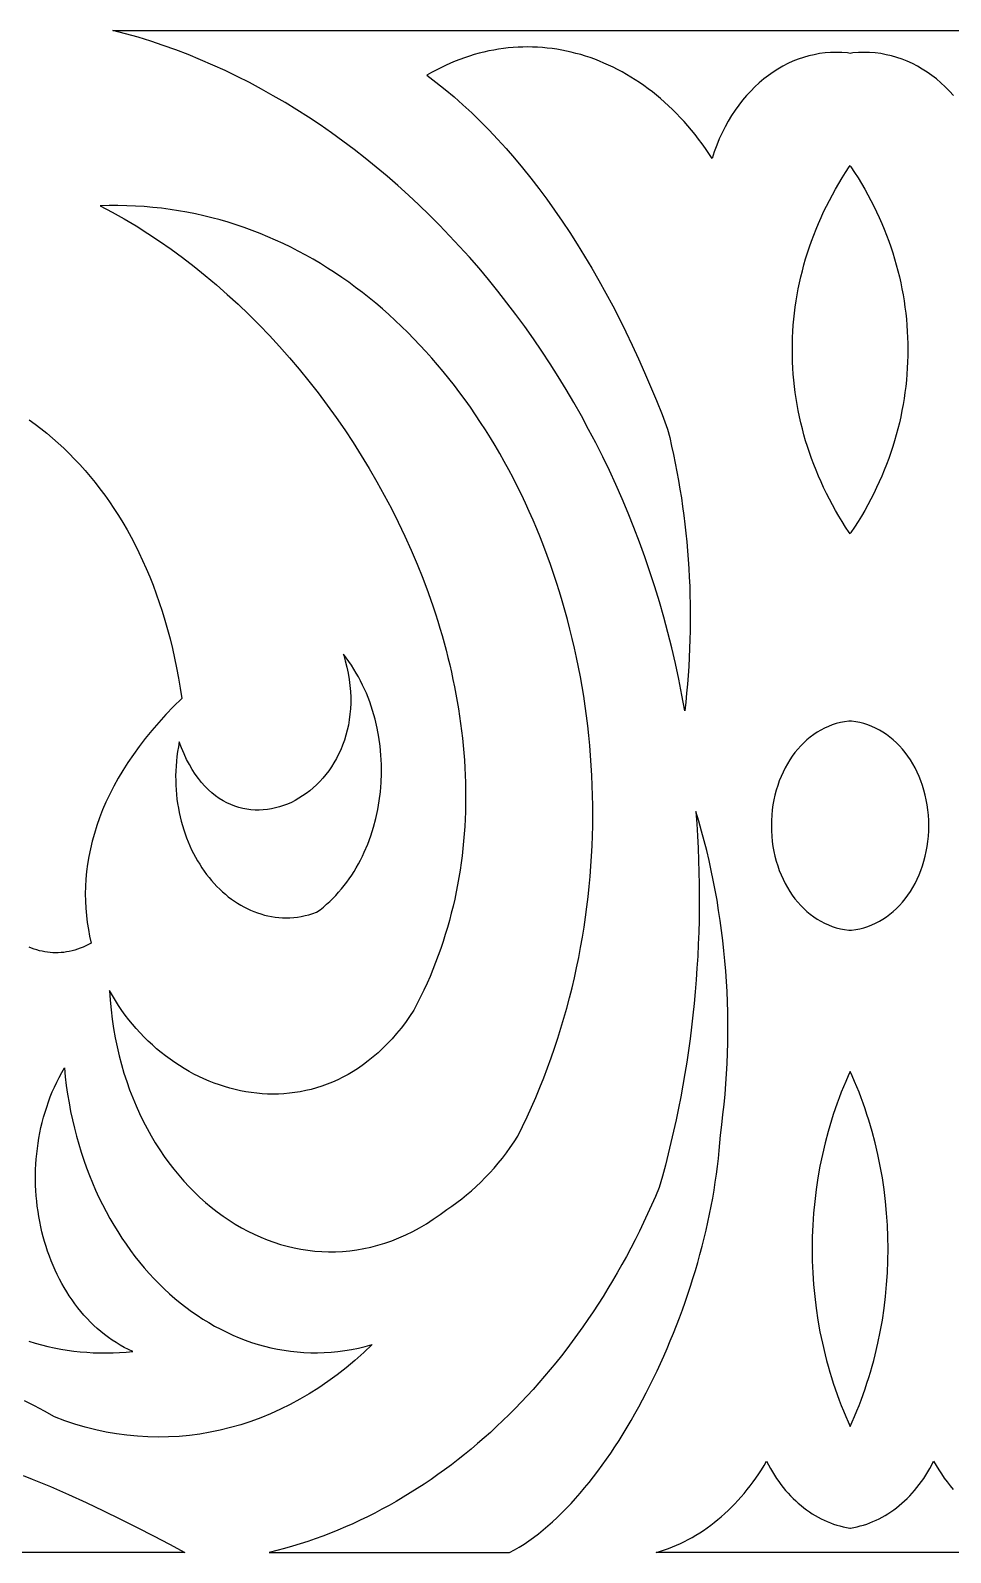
# Model space of a CAD drawing. Extents: x 599 to 929, y 27 to 457.
# Drawn here: x 731.7 to 768.4, y 67.5 to 128.2 of the extents above; entities that cross this region are included whole.
import ezdxf

# ---------------------------------------------------------------- set-up
doc = ezdxf.new("R2010")
doc.units = 0
doc.layers.add('LAYER_1', color=18, linetype='CONTINUOUS')

msp = doc.modelspace()

# ---------------------------------------------------------------- linework, layer by layer
at = {"layer": 'LAYER_1'}
for points in [[(768.528, 125.624), (768.364, 125.802), (768.195, 125.972), (768.02, 126.132), (767.841, 126.284), (767.657, 126.425), (767.469, 126.558), (767.276, 126.68), (767.08, 126.793), (766.879, 126.896), (766.676, 126.989), (766.469, 127.071), (766.259, 127.143), (766.047, 127.204), (765.832, 127.254), (765.615, 127.294), (765.395, 127.322), (765.174, 127.339), (764.952, 127.345), (764.728, 127.339), (764.504, 127.321), (764.393, 127.307), (764.283, 127.321), (764.058, 127.339), (763.835, 127.345), (763.612, 127.339), (763.391, 127.322), (763.172, 127.294), (762.955, 127.254), (762.74, 127.204), (762.528, 127.143), (762.318, 127.071), (762.111, 126.989), (761.907, 126.896), (761.707, 126.793), (761.511, 126.68), (761.318, 126.558), (761.13, 126.425), (760.946, 126.284), (760.766, 126.132), (760.592, 125.972), (760.422, 125.802), (760.259, 125.624), (760.1, 125.436), (759.948, 125.24), (759.801, 125.036), (759.661, 124.823), (759.528, 124.602), (759.401, 124.373), (759.282, 124.137), (759.169, 123.892), (759.065, 123.64), (758.968, 123.381), (758.879, 123.115), (758.749, 123.313), (758.615, 123.508), (758.48, 123.698), (758.341, 123.883), (758.2, 124.065), (758.056, 124.242), (757.91, 124.415), (757.762, 124.583), (757.611, 124.747), (757.458, 124.906), (757.302, 125.061), (757.145, 125.212), (756.985, 125.358), (756.823, 125.499), (756.659, 125.636), (756.494, 125.768), (756.326, 125.896), (756.157, 126.019), (755.986, 126.138), (755.813, 126.252), (755.639, 126.362), (755.463, 126.466), (755.285, 126.567), (755.107, 126.662), (754.926, 126.753), (754.745, 126.839), (754.562, 126.92), (754.378, 126.996), (754.193, 127.068), (754.007, 127.135), (753.82, 127.197), (753.632, 127.255), (753.443, 127.307), (753.253, 127.355), (753.063, 127.397), (752.872, 127.435), (752.68, 127.468), (752.487, 127.496), (752.295, 127.519), (752.101, 127.537), (751.908, 127.55), (751.713, 127.558), (751.519, 127.561), (751.325, 127.559), (751.13, 127.552), (750.935, 127.54), (750.741, 127.522), (750.546, 127.5), (750.351, 127.472), (750.157, 127.44), (749.963, 127.402), (749.769, 127.359), (749.575, 127.311), (749.382, 127.257), (749.189, 127.198), (748.997, 127.134), (748.806, 127.065), (748.615, 126.991), (748.425, 126.911), (748.235, 126.825), (748.047, 126.735), (747.859, 126.639), (747.673, 126.538), (747.487, 126.431), (747.852, 126.156), (748.213, 125.869), (748.572, 125.568), (748.927, 125.255), (749.279, 124.93), (749.627, 124.593), (749.972, 124.244), (750.313, 123.883), (750.65, 123.511), (750.983, 123.128), (751.312, 122.734), (751.637, 122.329), (751.958, 121.913), (752.274, 121.487), (752.586, 121.052), (752.894, 120.606), (753.196, 120.151), (753.494, 119.686), (753.787, 119.212), (754.075, 118.729), (754.358, 118.237), (754.636, 117.737), (754.909, 117.229), (755.176, 116.712), (755.437, 116.187), (755.693, 115.655), (755.943, 115.116), (756.187, 114.569), (756.426, 114.015), (756.658, 113.454), (756.884, 112.887), (757.104, 112.314), (757.186, 111.975), (757.264, 111.634), (757.338, 111.292), (757.409, 110.949), (757.475, 110.604), (757.538, 110.258), (757.597, 109.911), (757.652, 109.564), (757.702, 109.215), (757.749, 108.865), (757.793, 108.514), (757.832, 108.163), (757.867, 107.811), (757.898, 107.458), (757.926, 107.105), (757.949, 106.751), (757.969, 106.396), (757.985, 106.041), (757.996, 105.686), (758.004, 105.331), (758.008, 104.975), (758.008, 104.619), (758.003, 104.263), (757.995, 103.907), (757.983, 103.551), (757.967, 103.195), (757.947, 102.839), (757.923, 102.483), (757.895, 102.128), (757.863, 101.773), (757.827, 101.418), (757.787, 101.064), (757.675, 101.698), (757.552, 102.328), (757.418, 102.954), (757.273, 103.576), (757.119, 104.193), (756.954, 104.806), (756.779, 105.414), (756.594, 106.017), (756.4, 106.616), (756.195, 107.209), (755.982, 107.797), (755.759, 108.38), (755.527, 108.957), (755.286, 109.529), (755.036, 110.095), (754.777, 110.656), (754.51, 111.21), (754.234, 111.759), (753.95, 112.301), (753.658, 112.836), (753.358, 113.366), (753.05, 113.889), (752.735, 114.405), (752.411, 114.914), (752.081, 115.416), (751.743, 115.911), (751.398, 116.399), (751.046, 116.88), (750.687, 117.353), (750.321, 117.819), (749.949, 118.277), (749.57, 118.727), (749.186, 119.169), (748.795, 119.603), (748.398, 120.028), (747.995, 120.446), (747.587, 120.855), (747.173, 121.255), (746.753, 121.646), (746.329, 122.029), (745.899, 122.403), (745.465, 122.767), (745.025, 123.122), (744.581, 123.468), (744.132, 123.805), (743.679, 124.131), (743.222, 124.448), (742.761, 124.755), (742.296, 125.053), (741.827, 125.34), (741.354, 125.616), (740.878, 125.883), (740.398, 126.138), (739.915, 126.383), (739.43, 126.618), (738.941, 126.841), (738.449, 127.054), (737.955, 127.255), (737.459, 127.445), (736.96, 127.623), (736.458, 127.79), (735.955, 127.946), (735.45, 128.089), (734.943, 128.221), (764.393, 128.221), (793.844, 128.221)], [(731.598, 112.684), (731.836, 112.511), (732.071, 112.331), (732.304, 112.145), (732.532, 111.952), (732.758, 111.753), (732.98, 111.548), (733.199, 111.336), (733.414, 111.117), (733.625, 110.893), (733.832, 110.661), (734.036, 110.424), (734.235, 110.18), (734.43, 109.929), (734.621, 109.672), (734.808, 109.409), (734.99, 109.139), (735.168, 108.863), (735.341, 108.58), (735.51, 108.291), (735.673, 107.995), (735.832, 107.692), (735.986, 107.384), (736.135, 107.068), (736.279, 106.747), (736.417, 106.418), (736.55, 106.084), (736.678, 105.742), (736.8, 105.394), (736.916, 105.04), (737.027, 104.679), (737.131, 104.312), (737.23, 103.938), (737.323, 103.557), (737.41, 103.17), (737.49, 102.776), (737.565, 102.376), (737.633, 101.969), (737.694, 101.556), (737.372, 101.239), (737.066, 100.921), (736.775, 100.603), (736.5, 100.285), (736.24, 99.966), (735.994, 99.647), (735.763, 99.328), (735.546, 99.009), (735.344, 98.691), (735.155, 98.373), (734.98, 98.056), (734.818, 97.739), (734.67, 97.423), (734.535, 97.109), (734.412, 96.796), (734.302, 96.484), (734.205, 96.173), (734.12, 95.865), (734.046, 95.558), (733.985, 95.253), (733.935, 94.95), (733.896, 94.649), (733.868, 94.351), (733.851, 94.055), (733.845, 93.762), (733.849, 93.472), (733.863, 93.185), (733.887, 92.901), (733.921, 92.62), (733.965, 92.343), (734.018, 92.069), (734.08, 91.799), (733.971, 91.74), (733.863, 91.685), (733.754, 91.636), (733.645, 91.591), (733.535, 91.552), (733.425, 91.518), (733.315, 91.488), (733.205, 91.463), (733.095, 91.443), (732.985, 91.428), (732.875, 91.418), (732.765, 91.412), (732.656, 91.41), (732.547, 91.414), (732.438, 91.421), (732.33, 91.433), (732.223, 91.449), (732.116, 91.47), (732.01, 91.494), (731.905, 91.523), (731.801, 91.556), (731.697, 91.593), (731.595, 91.634)], [(731.582, 75.903), (731.836, 75.828), (732.091, 75.76), (732.347, 75.698), (732.604, 75.643), (732.862, 75.594), (733.121, 75.552), (733.381, 75.517), (733.641, 75.488), (733.902, 75.466), (734.164, 75.45), (734.426, 75.441), (734.688, 75.439), (734.951, 75.444), (735.214, 75.455), (735.477, 75.474), (735.74, 75.499), (735.568, 75.578), (735.401, 75.663), (735.236, 75.754), (735.075, 75.851), (734.918, 75.953), (734.764, 76.06), (734.613, 76.172), (734.467, 76.29), (734.323, 76.412), (734.184, 76.54), (734.048, 76.671), (733.916, 76.808), (733.788, 76.949), (733.664, 77.094), (733.543, 77.243), (733.427, 77.396), (733.314, 77.553), (733.205, 77.713), (733.1, 77.877), (732.999, 78.045), (732.902, 78.216), (732.81, 78.39), (732.721, 78.567), (732.636, 78.748), (732.556, 78.931), (732.48, 79.116), (732.408, 79.304), (732.34, 79.495), (732.276, 79.687), (732.217, 79.882), (732.163, 80.079), (732.112, 80.278), (732.066, 80.478), (732.025, 80.68), (731.988, 80.883), (731.955, 81.088), (731.927, 81.294), (731.904, 81.501), (731.885, 81.709), (731.871, 81.917), (731.861, 82.127), (731.856, 82.337), (731.856, 82.547), (731.861, 82.757), (731.871, 82.968), (731.885, 83.178), (731.904, 83.389), (731.928, 83.599), (731.957, 83.809), (731.991, 84.018), (732.03, 84.226), (732.074, 84.434), (732.124, 84.641), (732.178, 84.846), (732.237, 85.051), (732.302, 85.254), (732.371, 85.456), (732.446, 85.656), (732.526, 85.854), (732.612, 86.05), (732.702, 86.245), (732.798, 86.437), (732.9, 86.627), (733.007, 86.814), (733.042, 86.46), (733.085, 86.109), (733.135, 85.762), (733.193, 85.419), (733.257, 85.08), (733.328, 84.746), (733.406, 84.415), (733.49, 84.088), (733.581, 83.766), (733.678, 83.449), (733.782, 83.136), (733.891, 82.828), (734.007, 82.524), (734.129, 82.225), (734.256, 81.932), (734.39, 81.643), (734.529, 81.36), (734.673, 81.082), (734.823, 80.81), (734.978, 80.542), (735.138, 80.281), (735.303, 80.025), (735.473, 79.775), (735.648, 79.531), (735.828, 79.293), (736.012, 79.061), (736.201, 78.835), (736.394, 78.616), (736.592, 78.403), (736.793, 78.197), (736.999, 77.997), (737.208, 77.804), (737.421, 77.617), (737.638, 77.438), (737.859, 77.266), (738.083, 77.1), (738.31, 76.942), (738.541, 76.792), (738.775, 76.648), (739.011, 76.512), (739.251, 76.384), (739.494, 76.264), (739.739, 76.151), (739.986, 76.047), (740.236, 75.95), (740.489, 75.862), (740.744, 75.782), (741, 75.71), (741.259, 75.646), (741.52, 75.591), (741.782, 75.545), (742.046, 75.508), (742.312, 75.479), (742.579, 75.459), (742.848, 75.448), (743.117, 75.447), (743.388, 75.455), (743.66, 75.472), (743.932, 75.498), (744.206, 75.534), (744.48, 75.58), (744.754, 75.635), (745.029, 75.701), (745.304, 75.776), (744.963, 75.452), (744.616, 75.142), (744.262, 74.846), (743.902, 74.566), (743.537, 74.299), (743.167, 74.048), (742.792, 73.811), (742.412, 73.59), (742.028, 73.383), (741.639, 73.191), (741.247, 73.014), (740.851, 72.852), (740.452, 72.706), (740.05, 72.574), (739.645, 72.458), (739.237, 72.357), (738.827, 72.272), (738.416, 72.202), (738.003, 72.148), (737.588, 72.109), (737.173, 72.086), (736.756, 72.079), (736.34, 72.088), (735.923, 72.112), (735.506, 72.153), (735.089, 72.209), (734.673, 72.281), (734.258, 72.37), (733.844, 72.475), (733.431, 72.595), (733.02, 72.733), (732.611, 72.886), (732.217, 73.116), (731.82, 73.332), (731.419, 73.534)], [(772.135, 67.473), (764.393, 67.474), (756.652, 67.473), (756.816, 67.523), (756.979, 67.576), (757.14, 67.635), (757.301, 67.698), (757.46, 67.765), (757.618, 67.836), (757.774, 67.912), (757.929, 67.993), (758.083, 68.077), (758.234, 68.166), (758.385, 68.259), (758.533, 68.357), (758.68, 68.458), (758.825, 68.564), (758.968, 68.673), (759.109, 68.787), (759.248, 68.904), (759.385, 69.026), (759.52, 69.151), (759.653, 69.28), (759.783, 69.413), (759.912, 69.55), (760.038, 69.691), (760.162, 69.835), (760.283, 69.983), (760.402, 70.134), (760.518, 70.289), (760.632, 70.448), (760.743, 70.61), (760.851, 70.776), (760.957, 70.945), (761.06, 71.117), (761.133, 70.973), (761.21, 70.833), (761.289, 70.697), (761.37, 70.564), (761.455, 70.434), (761.542, 70.309), (761.631, 70.187), (761.723, 70.068), (761.818, 69.954), (761.915, 69.843), (762.014, 69.736), (762.115, 69.633), (762.219, 69.534), (762.324, 69.439), (762.432, 69.347), (762.541, 69.26), (762.653, 69.177), (762.766, 69.097), (762.881, 69.022), (762.998, 68.951), (763.116, 68.884), (763.236, 68.821), (763.358, 68.762), (763.481, 68.708), (763.605, 68.658), (763.73, 68.612), (763.857, 68.57), (763.985, 68.533), (764.115, 68.5), (764.245, 68.472), (764.376, 68.448), (764.393, 68.445), (764.411, 68.448), (764.542, 68.472), (764.672, 68.5), (764.801, 68.533), (764.929, 68.57), (765.056, 68.612), (765.182, 68.658), (765.306, 68.708), (765.429, 68.762), (765.551, 68.821), (765.671, 68.884), (765.789, 68.951), (765.906, 69.022), (766.021, 69.097), (766.134, 69.177), (766.245, 69.26), (766.355, 69.347), (766.463, 69.439), (766.568, 69.534), (766.672, 69.633), (766.773, 69.736), (766.872, 69.843), (766.969, 69.954), (767.063, 70.068), (767.155, 70.187), (767.245, 70.309), (767.332, 70.434), (767.416, 70.564), (767.498, 70.697), (767.577, 70.833), (767.653, 70.973), (767.727, 71.117), (767.829, 70.945), (767.935, 70.776), (768.044, 70.61), (768.155, 70.448), (768.269, 70.289), (768.385, 70.134), (768.504, 69.983)], [(731.363, 70.545), (731.728, 70.401), (732.452, 70.103), (733.169, 69.792), (733.876, 69.47), (734.572, 69.141), (735.255, 68.807), (735.922, 68.47), (736.572, 68.135), (737.204, 67.802), (737.815, 67.475), (717.285, 67.475)]]:
    msp.add_lwpolyline(points, dxfattribs=at)
for points in [[(764.393, 122.825), (764.427, 122.775), (764.572, 122.556), (764.711, 122.335), (764.846, 122.113), (764.976, 121.889), (765.101, 121.664), (765.222, 121.437), (765.338, 121.209), (765.449, 120.98), (765.556, 120.75), (765.657, 120.518), (765.754, 120.285), (765.847, 120.051), (765.934, 119.817), (766.017, 119.581), (766.095, 119.344), (766.168, 119.107), (766.237, 118.868), (766.301, 118.629), (766.36, 118.389), (766.414, 118.149), (766.464, 117.908), (766.509, 117.666), (766.549, 117.424), (766.585, 117.182), (766.615, 116.939), (766.641, 116.696), (766.663, 116.453), (766.679, 116.209), (766.691, 115.965), (766.698, 115.721), (766.7, 115.478), (766.698, 115.234), (766.691, 114.99), (766.679, 114.746), (766.663, 114.502), (766.641, 114.259), (766.615, 114.016), (766.585, 113.773), (766.549, 113.531), (766.509, 113.289), (766.464, 113.047), (766.414, 112.806), (766.36, 112.566), (766.301, 112.326), (766.237, 112.087), (766.168, 111.848), (766.095, 111.611), (766.017, 111.374), (765.934, 111.138), (765.847, 110.904), (765.754, 110.67), (765.657, 110.437), (765.556, 110.205), (765.449, 109.975), (765.338, 109.746), (765.222, 109.518), (765.101, 109.291), (764.976, 109.066), (764.846, 108.842), (764.711, 108.62), (764.572, 108.399), (764.427, 108.18), (764.393, 108.13), (764.359, 108.18), (764.215, 108.399), (764.075, 108.62), (763.941, 108.842), (763.811, 109.066), (763.685, 109.291), (763.565, 109.518), (763.449, 109.746), (763.337, 109.975), (763.231, 110.205), (763.129, 110.437), (763.032, 110.67), (762.94, 110.904), (762.853, 111.138), (762.77, 111.374), (762.692, 111.611), (762.618, 111.848), (762.55, 112.087), (762.486, 112.326), (762.427, 112.566), (762.372, 112.806), (762.323, 113.047), (762.278, 113.289), (762.238, 113.531), (762.202, 113.773), (762.171, 114.016), (762.145, 114.259), (762.124, 114.502), (762.108, 114.746), (762.096, 114.99), (762.089, 115.234), (762.086, 115.478), (762.089, 115.721), (762.096, 115.965), (762.108, 116.209), (762.124, 116.453), (762.145, 116.696), (762.171, 116.939), (762.202, 117.182), (762.238, 117.424), (762.278, 117.666), (762.323, 117.908), (762.372, 118.149), (762.427, 118.389), (762.486, 118.629), (762.55, 118.868), (762.618, 119.107), (762.692, 119.344), (762.77, 119.581), (762.853, 119.817), (762.94, 120.051), (763.032, 120.285), (763.129, 120.518), (763.231, 120.75), (763.337, 120.98), (763.449, 121.209), (763.565, 121.437), (763.685, 121.664), (763.811, 121.889), (763.941, 122.113), (764.075, 122.335), (764.215, 122.556), (764.359, 122.775)], [(734.811, 89.91), (734.837, 89.52), (734.874, 89.136), (734.92, 88.758), (734.976, 88.385), (735.041, 88.018), (735.115, 87.656), (735.197, 87.301), (735.289, 86.952), (735.389, 86.608), (735.498, 86.272), (735.614, 85.941), (735.739, 85.618), (735.871, 85.301), (736.01, 84.991), (736.157, 84.688), (736.311, 84.392), (736.472, 84.103), (736.64, 83.822), (736.815, 83.548), (736.995, 83.282), (737.182, 83.024), (737.375, 82.773), (737.574, 82.531), (737.778, 82.297), (737.987, 82.071), (738.202, 81.854), (738.422, 81.645), (738.646, 81.445), (738.875, 81.254), (739.109, 81.072), (739.347, 80.899), (739.588, 80.735), (739.834, 80.581), (740.083, 80.436), (740.336, 80.301), (740.592, 80.175), (740.851, 80.06), (741.112, 79.954), (741.377, 79.859), (741.644, 79.774), (741.913, 79.699), (742.184, 79.635), (742.457, 79.581), (742.732, 79.539), (743.008, 79.507), (743.286, 79.487), (743.564, 79.477), (743.844, 79.479), (744.124, 79.493), (744.405, 79.518), (744.686, 79.555), (744.967, 79.604), (745.248, 79.664), (745.529, 79.737), (745.81, 79.823), (746.089, 79.92), (746.368, 80.03), (746.646, 80.153), (746.923, 80.289), (747.198, 80.437), (747.471, 80.599), (747.743, 80.774), (748.013, 80.962), (748.28, 81.163), (748.484, 81.301), (748.685, 81.444), (748.883, 81.595), (749.077, 81.751), (749.268, 81.914), (749.456, 82.082), (749.64, 82.257), (749.82, 82.438), (749.997, 82.625), (750.17, 82.817), (750.339, 83.015), (750.504, 83.218), (750.664, 83.428), (750.821, 83.642), (750.973, 83.862), (751.121, 84.087), (751.31, 84.472), (751.492, 84.858), (751.668, 85.247), (751.837, 85.637), (752, 86.028), (752.156, 86.421), (752.306, 86.815), (752.45, 87.211), (752.588, 87.607), (752.72, 88.005), (752.845, 88.404), (752.964, 88.804), (753.077, 89.205), (753.185, 89.606), (753.286, 90.008), (753.381, 90.411), (753.47, 90.815), (753.553, 91.219), (753.63, 91.623), (753.702, 92.028), (753.767, 92.433), (753.827, 92.838), (753.881, 93.244), (753.93, 93.649), (753.973, 94.054), (754.01, 94.46), (754.041, 94.865), (754.067, 95.27), (754.087, 95.674), (754.102, 96.078), (754.112, 96.482), (754.116, 96.885), (754.114, 97.287), (754.107, 97.688), (754.095, 98.089), (754.078, 98.489), (754.055, 98.888), (754.027, 99.286), (753.994, 99.683), (753.955, 100.078), (753.912, 100.473), (753.864, 100.866), (753.81, 101.257), (753.751, 101.648), (753.688, 102.036), (753.619, 102.423), (753.546, 102.808), (753.467, 103.192), (753.384, 103.573), (753.296, 103.953), (753.203, 104.33), (753.106, 104.705), (753.004, 105.079), (752.897, 105.45), (752.785, 105.818), (752.669, 106.184), (752.548, 106.548), (752.423, 106.909), (752.293, 107.268), (752.159, 107.623), (752.02, 107.976), (751.877, 108.326), (751.73, 108.673), (751.578, 109.017), (751.422, 109.358), (751.261, 109.696), (751.097, 110.031), (750.928, 110.362), (750.755, 110.69), (750.578, 111.014), (750.397, 111.335), (750.212, 111.652), (750.023, 111.965), (749.829, 112.275), (749.632, 112.58), (749.431, 112.882), (749.226, 113.18), (749.017, 113.473), (748.805, 113.763), (748.588, 114.048), (748.368, 114.329), (748.144, 114.605), (747.917, 114.877), (747.686, 115.144), (747.451, 115.407), (747.212, 115.665), (746.971, 115.918), (746.725, 116.166), (746.476, 116.41), (746.224, 116.648), (745.968, 116.881), (745.709, 117.109), (745.447, 117.332), (745.181, 117.549), (744.912, 117.761), (744.64, 117.968), (744.365, 118.169), (744.086, 118.364), (743.804, 118.554), (743.52, 118.737), (743.232, 118.915), (742.941, 119.087), (742.647, 119.253), (742.351, 119.413), (742.051, 119.567), (741.748, 119.714), (741.443, 119.855), (741.135, 119.99), (740.824, 120.118), (740.51, 120.239), (740.194, 120.354), (739.875, 120.463), (739.553, 120.564), (739.228, 120.659), (738.902, 120.746), (738.572, 120.827), (738.24, 120.9), (737.906, 120.967), (737.569, 121.026), (737.23, 121.077), (736.888, 121.122), (736.544, 121.158), (736.198, 121.188), (735.849, 121.209), (735.499, 121.223), (735.146, 121.229), (734.791, 121.228), (734.433, 121.218), (734.916, 120.965), (735.395, 120.698), (735.871, 120.417), (736.343, 120.122), (736.811, 119.812), (737.274, 119.49), (737.733, 119.154), (738.187, 118.806), (738.636, 118.445), (739.079, 118.073), (739.516, 117.688), (739.947, 117.292), (740.372, 116.885), (740.79, 116.468), (741.201, 116.04), (741.605, 115.601), (742.002, 115.153), (742.39, 114.696), (742.771, 114.23), (743.143, 113.754), (743.507, 113.27), (743.862, 112.779), (744.207, 112.279), (744.543, 111.772), (744.869, 111.257), (745.186, 110.736), (745.491, 110.209), (745.787, 109.675), (746.071, 109.135), (746.344, 108.59), (746.606, 108.04), (746.856, 107.484), (747.094, 106.925), (747.32, 106.361), (747.533, 105.793), (747.733, 105.222), (747.828, 104.935), (747.92, 104.647), (748.008, 104.359), (748.094, 104.07), (748.175, 103.78), (748.253, 103.49), (748.328, 103.199), (748.399, 102.907), (748.467, 102.615), (748.531, 102.323), (748.591, 102.03), (748.648, 101.737), (748.701, 101.444), (748.75, 101.15), (748.796, 100.857), (748.837, 100.563), (748.875, 100.268), (748.909, 99.974), (748.939, 99.68), (748.965, 99.385), (748.987, 99.091), (749.005, 98.797), (749.019, 98.502), (749.028, 98.208), (749.034, 97.914), (749.035, 97.621), (749.033, 97.327), (749.026, 97.034), (749.014, 96.741), (748.999, 96.449), (748.979, 96.157), (748.955, 95.865), (748.926, 95.574), (748.893, 95.284), (748.855, 94.994), (748.813, 94.705), (748.766, 94.416), (748.715, 94.128), (748.659, 93.841), (748.598, 93.555), (748.533, 93.269), (748.463, 92.985), (748.388, 92.701), (748.308, 92.418), (748.224, 92.137), (748.134, 91.856), (748.04, 91.576), (747.941, 91.298), (747.836, 91.02), (747.727, 90.744), (747.613, 90.469), (747.494, 90.196), (747.369, 89.924), (747.239, 89.653), (747.104, 89.383), (746.964, 89.115), (746.798, 88.868), (746.629, 88.63), (746.455, 88.404), (746.278, 88.187), (746.097, 87.98), (745.914, 87.784), (745.727, 87.597), (745.537, 87.42), (745.344, 87.252), (745.148, 87.095), (744.95, 86.946), (744.75, 86.807), (744.547, 86.677), (744.342, 86.557), (744.136, 86.445), (743.927, 86.342), (743.717, 86.248), (743.506, 86.163), (743.293, 86.087), (743.079, 86.019), (742.864, 85.959), (742.648, 85.908), (742.431, 85.865), (742.214, 85.83), (741.997, 85.803), (741.779, 85.784), (741.561, 85.773), (741.343, 85.769), (741.125, 85.773), (740.908, 85.785), (740.691, 85.804), (740.475, 85.83), (740.259, 85.864), (740.045, 85.904), (739.832, 85.952), (739.62, 86.006), (739.409, 86.067), (739.2, 86.135), (738.993, 86.21), (738.787, 86.291), (738.584, 86.378), (738.382, 86.472), (738.183, 86.571), (737.987, 86.677), (737.793, 86.789), (737.602, 86.907), (737.414, 87.03), (737.229, 87.159), (737.047, 87.294), (736.868, 87.434), (736.693, 87.579), (736.522, 87.73), (736.355, 87.886), (736.191, 88.047), (736.032, 88.212), (735.877, 88.383), (735.727, 88.558), (735.581, 88.738), (735.44, 88.923), (735.303, 89.112), (735.172, 89.305), (735.046, 89.502), (734.926, 89.704)], [(737.598, 99.832), (737.561, 99.636), (737.53, 99.44), (737.503, 99.245), (737.483, 99.052), (737.468, 98.859), (737.458, 98.667), (737.453, 98.476), (737.454, 98.287), (737.459, 98.099), (737.47, 97.913), (737.485, 97.729), (737.505, 97.546), (737.53, 97.365), (737.56, 97.186), (737.594, 97.009), (737.632, 96.834), (737.675, 96.661), (737.723, 96.491), (737.774, 96.323), (737.83, 96.158), (737.889, 95.996), (737.953, 95.836), (738.02, 95.679), (738.091, 95.525), (738.166, 95.374), (738.245, 95.227), (738.327, 95.083), (738.413, 94.942), (738.501, 94.805), (738.594, 94.671), (738.689, 94.541), (738.788, 94.415), (738.889, 94.293), (738.994, 94.174), (739.101, 94.06), (739.211, 93.951), (739.324, 93.845), (739.439, 93.744), (739.557, 93.648), (739.678, 93.556), (739.801, 93.469), (739.926, 93.387), (740.053, 93.31), (740.182, 93.238), (740.314, 93.171), (740.447, 93.109), (740.582, 93.053), (740.719, 93.003), (740.858, 92.958), (740.998, 92.918), (741.14, 92.885), (741.283, 92.857), (741.428, 92.835), (741.574, 92.82), (741.721, 92.811), (741.869, 92.808), (742.018, 92.811), (742.168, 92.821), (742.319, 92.838), (742.47, 92.862), (742.623, 92.892), (742.776, 92.929), (742.929, 92.974), (743.083, 93.025), (743.219, 93.128), (743.353, 93.234), (743.482, 93.345), (743.608, 93.46), (743.73, 93.579), (743.849, 93.701), (743.964, 93.828), (744.076, 93.957), (744.183, 94.091), (744.288, 94.227), (744.388, 94.367), (744.485, 94.51), (744.578, 94.656), (744.667, 94.804), (744.753, 94.956), (744.835, 95.11), (744.913, 95.267), (744.988, 95.426), (745.126, 95.75), (745.248, 96.083), (745.355, 96.423), (745.447, 96.77), (745.524, 97.122), (745.585, 97.478), (745.63, 97.838), (745.66, 98.2), (745.674, 98.565), (745.672, 98.93), (745.654, 99.295), (745.619, 99.658), (745.569, 100.02), (745.502, 100.379), (745.419, 100.734), (745.319, 101.084), (745.263, 101.257), (745.203, 101.429), (745.139, 101.598), (745.07, 101.766), (744.998, 101.933), (744.921, 102.097), (744.839, 102.259), (744.754, 102.418), (744.664, 102.576), (744.57, 102.731), (744.472, 102.883), (744.37, 103.033), (744.263, 103.18), (744.152, 103.323), (744.227, 103.068), (744.291, 102.815), (744.343, 102.566), (744.384, 102.32), (744.415, 102.078), (744.435, 101.84), (744.445, 101.606), (744.445, 101.376), (744.435, 101.15), (744.416, 100.928), (744.388, 100.712), (744.351, 100.499), (744.306, 100.292), (744.252, 100.09), (744.191, 99.893), (744.122, 99.701), (744.046, 99.515), (743.963, 99.335), (743.873, 99.16), (743.777, 98.992), (743.675, 98.829), (743.567, 98.673), (743.453, 98.523), (743.334, 98.38), (743.21, 98.244), (743.082, 98.114), (742.949, 97.992), (742.812, 97.876), (742.671, 97.768), (742.526, 97.668), (742.379, 97.575), (742.228, 97.49), (742.075, 97.413), (741.92, 97.345), (741.762, 97.284), (741.603, 97.232), (741.442, 97.189), (741.28, 97.154), (741.117, 97.128), (740.953, 97.112), (740.789, 97.104), (740.625, 97.106), (740.462, 97.117), (740.299, 97.139), (740.136, 97.169), (739.975, 97.21), (739.816, 97.262), (739.658, 97.323), (739.502, 97.395), (739.348, 97.477), (739.197, 97.57), (739.048, 97.675), (738.903, 97.79), (738.762, 97.916), (738.624, 98.054), (738.49, 98.203), (738.36, 98.364), (738.235, 98.537), (738.115, 98.722), (738, 98.919), (737.891, 99.129), (737.787, 99.35), (737.69, 99.585)], [(764.393, 100.652), (764.338, 100.649), (764.17, 100.628), (764.004, 100.597), (763.842, 100.556), (763.683, 100.506), (763.527, 100.447), (763.375, 100.378), (763.226, 100.301), (763.081, 100.216), (762.94, 100.122), (762.804, 100.02), (762.671, 99.911), (762.544, 99.794), (762.421, 99.67), (762.304, 99.539), (762.191, 99.401), (762.084, 99.256), (761.982, 99.106), (761.887, 98.949), (761.797, 98.787), (761.713, 98.619), (761.635, 98.446), (761.564, 98.268), (761.5, 98.085), (761.443, 97.898), (761.392, 97.707), (761.349, 97.512), (761.313, 97.312), (761.285, 97.11), (761.265, 96.904), (761.253, 96.695), (761.249, 96.484), (761.253, 96.272), (761.265, 96.063), (761.285, 95.858), (761.313, 95.655), (761.349, 95.456), (761.392, 95.261), (761.443, 95.069), (761.5, 94.882), (761.564, 94.699), (761.635, 94.521), (761.713, 94.348), (761.797, 94.181), (761.887, 94.018), (761.982, 93.862), (762.084, 93.711), (762.191, 93.567), (762.304, 93.429), (762.421, 93.298), (762.544, 93.174), (762.671, 93.057), (762.804, 92.947), (762.94, 92.846), (763.081, 92.752), (763.226, 92.666), (763.375, 92.589), (763.527, 92.521), (763.683, 92.461), (763.842, 92.411), (764.004, 92.371), (764.17, 92.34), (764.338, 92.319), (764.393, 92.315), (764.449, 92.319), (764.617, 92.34), (764.782, 92.371), (764.945, 92.411), (765.104, 92.461), (765.26, 92.521), (765.412, 92.589), (765.561, 92.666), (765.706, 92.752), (765.847, 92.846), (765.983, 92.947), (766.115, 93.057), (766.243, 93.174), (766.365, 93.298), (766.483, 93.429), (766.596, 93.567), (766.703, 93.711), (766.804, 93.862), (766.9, 94.018), (766.99, 94.181), (767.074, 94.348), (767.151, 94.521), (767.222, 94.699), (767.287, 94.882), (767.344, 95.069), (767.394, 95.261), (767.438, 95.456), (767.473, 95.655), (767.501, 95.858), (767.522, 96.063), (767.534, 96.272), (767.538, 96.484), (767.534, 96.695), (767.522, 96.904), (767.501, 97.11), (767.473, 97.312), (767.438, 97.512), (767.394, 97.707), (767.344, 97.898), (767.287, 98.085), (767.222, 98.268), (767.151, 98.446), (767.074, 98.619), (766.99, 98.787), (766.9, 98.949), (766.804, 99.106), (766.703, 99.256), (766.596, 99.401), (766.483, 99.539), (766.365, 99.67), (766.243, 99.794), (766.115, 99.911), (765.983, 100.02), (765.847, 100.122), (765.706, 100.216), (765.561, 100.301), (765.412, 100.378), (765.26, 100.447), (765.104, 100.506), (764.945, 100.556), (764.782, 100.597), (764.617, 100.628), (764.449, 100.649)], [(741.187, 67.473), (750.792, 67.474), (750.985, 67.579), (751.177, 67.691), (751.37, 67.812), (751.561, 67.941), (751.752, 68.078), (751.942, 68.223), (752.132, 68.375), (752.321, 68.534), (752.508, 68.7), (752.695, 68.874), (752.881, 69.054), (753.065, 69.241), (753.248, 69.435), (753.43, 69.635), (753.611, 69.841), (753.79, 70.053), (753.968, 70.272), (754.144, 70.495), (754.318, 70.725), (754.491, 70.959), (754.662, 71.199), (754.83, 71.444), (754.997, 71.694), (755.162, 71.949), (755.325, 72.208), (755.485, 72.472), (755.644, 72.74), (755.799, 73.012), (755.953, 73.288), (756.104, 73.567), (756.252, 73.85), (756.398, 74.137), (756.541, 74.427), (756.681, 74.72), (756.818, 75.016), (756.953, 75.314), (757.084, 75.616), (757.212, 75.919), (757.337, 76.225), (757.459, 76.533), (757.577, 76.843), (757.693, 77.155), (757.804, 77.469), (757.912, 77.784), (758.016, 78.1), (758.117, 78.417), (758.214, 78.736), (758.307, 79.055), (758.396, 79.374), (758.481, 79.695), (758.562, 80.015), (758.639, 80.336), (758.712, 80.657), (758.78, 80.977), (758.844, 81.297), (758.904, 81.617), (758.959, 81.936), (759.009, 82.254), (759.055, 82.571), (759.096, 82.887), (759.132, 83.202), (759.163, 83.515), (759.189, 83.827), (759.21, 84.137), (759.266, 84.543), (759.315, 84.951), (759.359, 85.359), (759.398, 85.767), (759.43, 86.176), (759.458, 86.585), (759.479, 86.995), (759.496, 87.404), (759.506, 87.814), (759.511, 88.224), (759.511, 88.633), (759.505, 89.043), (759.493, 89.451), (759.476, 89.86), (759.454, 90.268), (759.426, 90.676), (759.392, 91.083), (759.354, 91.489), (759.309, 91.894), (759.259, 92.298), (759.204, 92.702), (759.143, 93.104), (759.077, 93.505), (759.005, 93.904), (758.928, 94.303), (758.845, 94.699), (758.757, 95.095), (758.664, 95.488), (758.565, 95.88), (758.461, 96.27), (758.351, 96.658), (758.236, 97.044), (758.271, 96.559), (758.3, 96.074), (758.325, 95.59), (758.344, 95.107), (758.357, 94.625), (758.365, 94.144), (758.369, 93.663), (758.366, 93.184), (758.359, 92.705), (758.346, 92.228), (758.328, 91.751), (758.305, 91.275), (758.277, 90.801), (758.243, 90.328), (758.205, 89.856), (758.161, 89.385), (758.112, 88.915), (758.058, 88.446), (757.999, 87.979), (757.934, 87.514), (757.865, 87.049), (757.791, 86.586), (757.711, 86.125), (757.627, 85.665), (757.537, 85.206), (757.443, 84.749), (757.343, 84.294), (757.239, 83.84), (757.129, 83.388), (757.015, 82.937), (756.895, 82.489), (756.771, 82.042), (756.619, 81.686), (756.464, 81.334), (756.305, 80.986), (756.142, 80.64), (755.976, 80.299), (755.807, 79.96), (755.633, 79.626), (755.457, 79.294), (755.277, 78.967), (755.093, 78.643), (754.906, 78.323), (754.716, 78.006), (754.523, 77.693), (754.326, 77.384), (754.126, 77.079), (753.923, 76.777), (753.717, 76.48), (753.508, 76.186), (753.296, 75.896), (753.08, 75.61), (752.862, 75.329), (752.641, 75.051), (752.416, 74.777), (752.189, 74.508), (751.96, 74.242), (751.727, 73.981), (751.492, 73.724), (751.253, 73.471), (751.013, 73.222), (750.769, 72.978), (750.523, 72.738), (750.274, 72.503), (750.023, 72.271), (749.77, 72.045), (749.514, 71.822), (749.255, 71.605), (748.994, 71.391), (748.731, 71.183), (748.465, 70.979), (748.198, 70.779), (747.927, 70.585), (747.655, 70.395), (747.381, 70.209), (747.104, 70.029), (746.826, 69.853), (746.545, 69.682), (746.262, 69.516), (745.978, 69.355), (745.691, 69.199), (745.403, 69.048), (745.112, 68.902), (744.82, 68.761), (744.526, 68.625), (744.231, 68.494), (743.933, 68.368), (743.634, 68.247), (743.334, 68.132), (743.031, 68.022), (742.728, 67.917), (742.422, 67.817), (742.115, 67.723), (741.807, 67.634), (741.498, 67.551)], [(764.393, 86.676), (764.311, 86.494), (764.217, 86.278), (764.126, 86.061), (764.038, 85.843), (763.954, 85.623), (763.872, 85.402), (763.794, 85.18), (763.719, 84.956), (763.647, 84.731), (763.579, 84.505), (763.514, 84.278), (763.392, 83.821), (763.284, 83.361), (763.188, 82.897), (763.105, 82.43), (763.035, 81.961), (762.978, 81.489), (762.933, 81.016), (762.901, 80.542), (762.882, 80.067), (762.876, 79.592), (762.882, 79.117), (762.901, 78.642), (762.933, 78.168), (762.978, 77.695), (763.035, 77.223), (763.105, 76.754), (763.188, 76.287), (763.284, 75.824), (763.392, 75.363), (763.451, 75.134), (763.514, 74.906), (763.579, 74.679), (763.647, 74.453), (763.719, 74.228), (763.794, 74.004), (763.872, 73.782), (763.954, 73.561), (764.038, 73.341), (764.126, 73.123), (764.217, 72.906), (764.311, 72.69), (764.393, 72.508), (764.476, 72.69), (764.57, 72.906), (764.661, 73.123), (764.749, 73.341), (764.833, 73.561), (764.914, 73.782), (764.993, 74.004), (765.067, 74.228), (765.139, 74.453), (765.208, 74.679), (765.273, 74.906), (765.335, 75.134), (765.394, 75.363), (765.503, 75.824), (765.598, 76.287), (765.681, 76.754), (765.751, 77.223), (765.809, 77.695), (765.853, 78.168), (765.885, 78.642), (765.904, 79.117), (765.911, 79.592), (765.904, 80.067), (765.885, 80.542), (765.853, 81.016), (765.809, 81.489), (765.751, 81.961), (765.681, 82.43), (765.598, 82.897), (765.503, 83.361), (765.394, 83.821), (765.273, 84.278), (765.208, 84.505), (765.139, 84.731), (765.067, 84.956), (764.993, 85.18), (764.914, 85.402), (764.833, 85.623), (764.749, 85.843), (764.661, 86.061), (764.57, 86.278), (764.476, 86.494)]]:
    msp.add_lwpolyline(points, close=True, dxfattribs=at)

doc.saveas('drawing.dxf')
